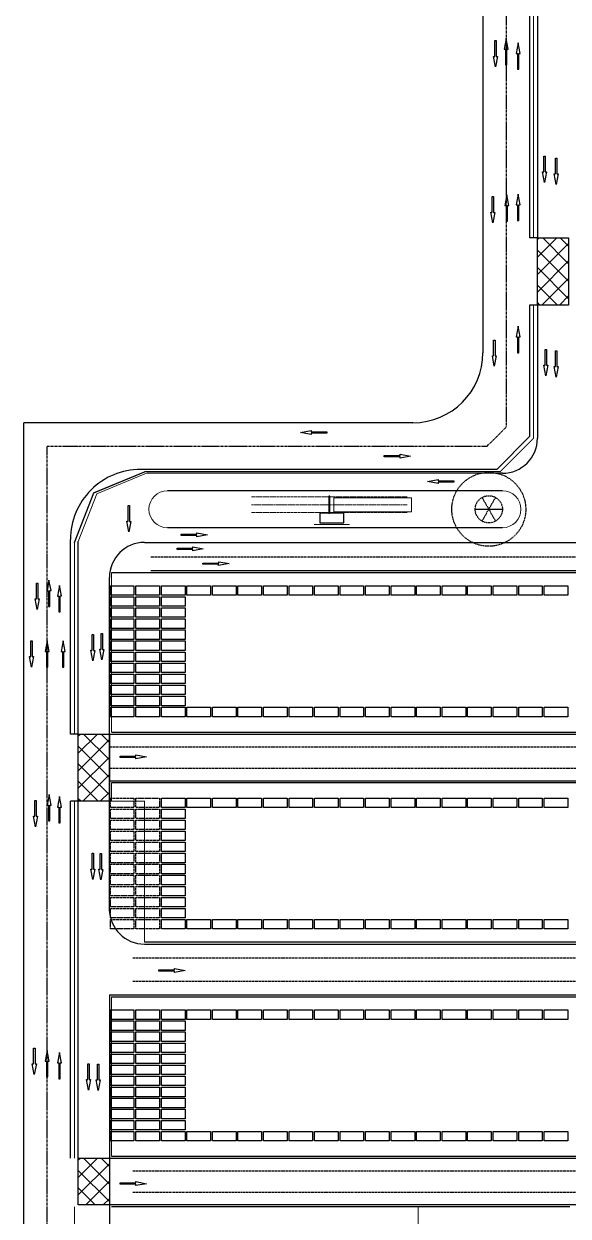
# Model space of a CAD drawing. Header units: millimetres. Extents: x -582 to 479, y -622 to 401.
# Drawn here: x -582.4 to -442.5, y -235.6 to 70.8 of the extents above; entities that cross this region are included whole.
import ezdxf

# ---------------------------------------------------------------- set-up
doc = ezdxf.new("R2010")
doc.units = ezdxf.units.MM
for name, pattern in [('444', [0.3, 0.2, -0.1]), ('CENTER', [50.8, 31.75, -6.35, 6.35, -6.35]), ('DASH', [0.35, 0.25, -0.1]), ('DASHED', [19.05, 12.7, -6.35]), ('DASHED2', [9.525, 6.35, -3.175])]:
    doc.linetypes.add(name, pattern=pattern)
for name, color, linetype in [('0000-佛渡施工图-查验区一期', 7, 'Continuous'), ('0001-佛渡-工艺-方案一-交汇区', 50, 'Continuous'), ('0001-佛渡-工艺-方案一-围网', 40, 'Continuous'), ('0001-佛渡-工艺-方案一-围网(内集卡一侧新增）', 40, 'Continuous'), ('0001-佛渡-平面-方案一-建筑', 6, 'Continuous'), ('0001-佛渡-平面-方案一-风机', 7, 'Continuous'), ('0001-佛渡-平面-方案一道路中心线', 11, 'Continuous'), ('0001-佛渡-平面-方案一道路边界', 7, 'Continuous'), ('ECT', 1, 'Continuous'), ('ICT', 3, 'Continuous'), ('SLOT', 115, 'Continuous')]:
    doc.layers.add(name, color=color, linetype=linetype)
doc.linetypes.add('FENCELINE2', pattern='A,0.25,-0.1,[132,ltypeshp.shx,S=0.1,R=0,X=-0.1,Y=0],-0.1,1', length=1.45)

# ---------------------------------------------------------------- blocks, each defined once
blk = doc.blocks.new('风机基础（假设）')
at = {"layer": '0001-佛渡-平面-方案一-风机', "color": 8, "linetype": 'DASHED2', "ltscale": 0.01}
for p, q in [((30.53, 64.03), (34.03, 57.97)), ((30.53, 57.97), (34.03, 64.03)), ((28.78, 61), (35.78, 61))]:
    blk.add_line(p, q, dxfattribs=at)
for radius in [9.5, 3.5]:
    blk.add_circle((32.28, 61), radius, dxfattribs=at)

msp = doc.modelspace()

# ---------------------------------------------------------------- hatches: boundary and pattern name
at = {"layer": '0001-佛渡-工艺-方案一-交汇区'}
h = msp.add_hatch(dxfattribs=at)
h.set_pattern_fill('ANSI37', color=50, angle=323.0204)
h.set_pattern_definition([(45, (-494.432, 330.5518), (-2.245064, 2.245064), []), (135, (-494.432, 330.5518), (-2.245064, -2.245064), [])])
h.paths.add_polyline_path([(-442.43, -1.45), (-450.43, -1.45), (-450.43, 15.8), (-442.43, 15.8)])
h = msp.add_hatch(dxfattribs=at)
h.set_pattern_fill('ANSI37', color=50, angle=323.0204)
h.set_pattern_definition([(45, (-612.432, 203.0518), (-2.245064, 2.245064), []), (135, (-612.432, 203.0518), (-2.245064, -2.245064), [])])
h.paths.add_polyline_path([(-560.43, -128.95), (-568.43, -128.95), (-568.43, -111.7), (-560.43, -111.7)])
h = msp.add_hatch(dxfattribs=at)
h.set_pattern_fill('ANSI37', color=50, angle=323.0204)
h.set_pattern_definition([(45, (-612.432, 94.0518), (-2.245064, 2.245064), []), (135, (-612.432, 94.0518), (-2.245064, -2.245064), [])])
h.paths.add_polyline_path([(-560.43, -232.7), (-568.43, -232.7), (-568.43, -220.7), (-560.43, -220.7)])

# ---------------------------------------------------------------- linework, layer by layer
at = {"layer": '0000-佛渡施工图-查验区一期', "lineweight": 5}
for p, q in [((-550.93, -44.7), (-563.68, -49.94)), ((-563.68, -49.94), (-568.43, -62.19))]:
    msp.add_line(p, q, dxfattribs=at)
for centre, start, end in [((-545.53, -53.95), 90, 270), ((-459.43, -53.95), 269.999, 89.999)]:
    msp.add_arc(centre, 4.75, start, end, dxfattribs=at)
at = {"layer": '0001-佛渡-工艺-方案一-交汇区'}
for points in [[(-442.43, -1.45), (-450.43, -1.45), (-450.43, 15.8), (-442.43, 15.8)], [(-560.43, -128.95), (-568.43, -128.95), (-568.43, -111.7), (-560.43, -111.7)], [(-560.43, -232.7), (-568.43, -232.7), (-568.43, -220.7), (-560.43, -220.7)]]:
    msp.add_lwpolyline(points, close=True, dxfattribs=at)
at = {"layer": '0001-佛渡-工艺-方案一-围网', "linetype": 'FENCELINE2', "ltscale": 0.25, "const_width": 0.25}
for points in [[(-451.43, 107.55), (-451.43, 15.8)], [(-569.43, -111.7), (-569.43, -62.5), (-564.45, -49.68), (-551.13, -44.2), (-551.13, -44.2), (-459.93, -44.2), (-451.43, -35.7), (-451.43, -18.47), (-451.43, -1.45)], [(-569.43, -220.7), (-569.43, -128.95)], [(-569.43, -233.2), (-569.43, -243.02), (-568.07, -247.48), (-564.45, -250.43), (-506.65, -273.99), (-485.45, -329.2)]]:
    msp.add_lwpolyline(points, dxfattribs=at)
at = {"layer": '0001-佛渡-工艺-方案一-围网', "linetype": 'FENCELINE2', "ltscale": 0.25}
for points in [[(-569.43, -62.5), (-564.45, -49.68), (-551.13, -44.2)], [(-559.93, -111.2), (-421.89, -111.2)], [(-559.93, -220.2), (-422.39, -220.2)], [(-442.06, -233.2), (-559.93, -233.2)]]:
    msp.add_lwpolyline(points, dxfattribs=at)
at = {"layer": '0001-佛渡-工艺-方案一-围网', "linetype": '444', "ltscale": 0.25, "const_width": 0.25}
msp.add_lwpolyline([(-507.85, -57.89), (-498.7, -57.89)], dxfattribs=at)
at = {"layer": '0001-佛渡-工艺-方案一-围网', "linetype": 'FENCELINE2', "ltscale": 0.25, "flags": 128}
msp.add_lwpolyline([(-421.89, -124.2), (-559.93, -124.2)], dxfattribs=at)
at = {"layer": '0001-佛渡-工艺-方案一-围网(内集卡一侧新增）', "linetype": 'FENCELINE2', "ltscale": 0.25, "const_width": 0.25}
for points in [[(-559.93, -111.2), (-559.93, -70.2)], [(-551.43, -165.2), (-551.43, -128.95), (-559.93, -128.95), (-559.93, -124.2)], [(-559.93, -220.2), (-559.93, -179.2)], [(-481.12, -233.2), (-481.12, -274.2)]]:
    msp.add_lwpolyline(points, dxfattribs=at)
at = {"layer": '0001-佛渡-工艺-方案一-围网(内集卡一侧新增）', "linetype": 'FENCELINE2', "ltscale": 0.25}
for points in [[(-559.93, -70.2), (-211.93, -70.2)], [(-211.93, -165.2), (-551.43, -165.2)], [(-559.93, -179.2), (-211.93, -179.2)]]:
    msp.add_lwpolyline(points, dxfattribs=at)
at = {"layer": '0001-佛渡-平面-方案一-建筑'}
msp.add_line((-504.08, -54.95), (-503.78, -54.95), dxfattribs=at)
msp.add_lwpolyline([(-504.08, -50.59), (-504.08, -54.95), (-506.33, -54.95), (-506.33, -57.39), (-500.23, -57.39), (-500.23, -54.95), (-503.78, -54.95), (-503.78, -50.59), (-504.08, -50.59)], dxfattribs=at)
at = {"layer": '0001-佛渡-平面-方案一道路中心线', "color": 11, "linetype": 'CENTER', "ltscale": 0.02}
msp.add_line((-576.43, -253.1), (-576.43, -37.7), dxfattribs=at)
at = {"layer": '0001-佛渡-平面-方案一道路中心线', "color": 11, "linetype": 'DASHED', "ltscale": 0.02}
for p, q in [((-549.83, -66.2), (-211.43, -66.2)), ((-560.43, -114.95), (-207.43, -114.95)), ((-560.43, -120.45), (-207.93, -120.45)), ((-554.43, -169.2), (-214.43, -169.2)), ((-554.43, -175.2), (-214.43, -175.2)), ((-554.43, -223.95), (-207.43, -223.95)), ((-554.43, -229.45), (-207.43, -229.45))]:
    msp.add_line(p, q, dxfattribs=at)
at = {"layer": '0001-佛渡-平面-方案一道路边界'}
for p, q in [((-464.43, 232.24), (-464.43, -13.7)), ((-452.43, 107.55), (-452.43, 15.8)), ((-450.43, 107.55), (-450.43, 15.8)), ((-450.43, 15.8), (-452.43, 15.8)), ((-452.43, -1.45), (-452.43, -35.28)), ((-450.43, -1.45), (-452.43, -1.45)), ((-450.43, -1.45), (-450.43, -26.51)), ((-450.43, -26.01), (-450.43, -35.7)), ((-582.43, -257.14), (-582.43, -31.7)), ((-482.43, -31.7), (-582.43, -31.7)), ((-460.85, -43.7), (-552.43, -43.7)), ((-459.43, -44.7), (-550.93, -44.7)), ((-459.43, -49.2), (-545.53, -49.2)), ((-459.43, -58.7), (-545.53, -58.7)), ((-570.43, -111.7), (-570.43, -61.7)), ((-568.43, -111.7), (-568.43, -62.19)), ((-560.43, -69.2), (-560.43, -69.18)), ((-560.43, -157.2), (-560.43, -71.45)), ((-568.43, -111.7), (-570.43, -111.7)), ((-570.43, -220.7), (-570.43, -128.95)), ((-568.43, -128.95), (-570.43, -128.95)), ((-568.43, -220.7), (-568.43, -128.95)), ((-560.43, -178.7), (-560.43, -238.31)), ((-221.16, -232.7), (-560.43, -232.7))]:
    msp.add_line(p, q, dxfattribs=at)
at = {"layer": '0001-佛渡-平面-方案一道路边界', "color": 11, "linetype": 'CENTER', "ltscale": 0.02}
for p, q in [((-458.43, 107.55), (-458.43, -32.8)), ((-463.33, -37.7), (-458.43, -32.8)), ((-576.43, -37.7), (-463.33, -37.7))]:
    msp.add_line(p, q, dxfattribs=at)
at = {"layer": '0001-佛渡-平面-方案一道路边界', "lineweight": 5}
msp.add_line((-460.85, -43.7), (-452.43, -35.28), dxfattribs=at)
at = {"layer": '0001-佛渡-平面-方案一道路边界', "color": 4, "linetype": 'DASH', "lineweight": 5, "ltscale": 0.5}
for p, q in [((-483.93, -50.77), (-523.93, -50.77)), ((-483.93, -54.77), (-523.93, -54.77))]:
    msp.add_line(p, q, dxfattribs=at)
at = {"layer": '0001-佛渡-平面-方案一道路边界', "color": 4, "linetype": 'CENTER', "lineweight": 5, "ltscale": 0.01}
msp.add_line((-483.93, -52.77), (-523.93, -52.77), dxfattribs=at)
at = {"layer": '0001-佛渡-平面-方案一道路边界', "color": 7}
for p, q in [((-551.43, -62.45), (-211.43, -62.45)), ((-549.83, -69.7), (-211.43, -69.7)), ((-560.43, -111.7), (-211.43, -111.7)), ((-560.43, -123.7), (-221.16, -123.7)), ((-551.43, -165.7), (-211.43, -165.7)), ((-560.43, -178.7), (-211.43, -178.7)), ((-560.43, -220.7), (-211.43, -220.7))]:
    msp.add_line(p, q, dxfattribs=at)
at = {"layer": '0001-佛渡-平面-方案一道路边界', "color": 4, "lineweight": 5}
msp.add_lwpolyline([(-502.78, -54.57), (-482.78, -54.57), (-482.78, -50.97), (-502.78, -50.97), (-502.78, -54.57)], dxfattribs=at)
at = {"layer": '0001-佛渡-平面-方案一道路边界'}
for centre, radius, start, end in [((-482.43, -13.7), 18, 270, 0), ((-459.43, -35.7), 9, 270, 0), ((-552.43, -61.7), 18, 89.9995, 180), ((-551.43, -71.45), 9, 90, 180), ((-551.43, -156.7), 9, 180, 270)]:
    msp.add_arc(centre, radius, start, end, dxfattribs=at)
at = {"layer": 'ECT', "color": 1}
for points in [[(-461.04, 66.49), (-461.04, 62.45), (-460.7, 62.45), (-461.22, 59.72), (-461.73, 62.45), (-461.39, 62.45), (-461.39, 66.49), (-461.04, 66.49)], [(-458.3, 60.27), (-458.3, 64.32), (-457.96, 64.32), (-458.48, 67.04), (-458.99, 64.31), (-458.64, 64.31), (-458.64, 60.27), (-458.3, 60.27)], [(-455.21, 59.17), (-455.21, 63.22), (-454.87, 63.22), (-455.39, 65.94), (-455.9, 63.21), (-455.56, 63.21), (-455.56, 59.17), (-455.21, 59.17)], [(-461.73, 26.41), (-461.73, 22.36), (-461.39, 22.36), (-461.91, 19.64), (-462.42, 22.37), (-462.07, 22.37), (-462.07, 26.41), (-461.73, 26.41)], [(-458.13, 20.08), (-458.13, 24.12), (-457.79, 24.12), (-458.31, 26.84), (-458.82, 24.11), (-458.48, 24.11), (-458.48, 20.08), (-458.13, 20.08)], [(-455.21, 20.24), (-455.21, 24.29), (-454.87, 24.29), (-455.39, 27.01), (-455.9, 24.28), (-455.56, 24.28), (-455.56, 20.24), (-455.21, 20.24)], [(-455.21, -13.7), (-455.21, -9.66), (-454.87, -9.66), (-455.39, -6.93), (-455.9, -9.66), (-455.56, -9.66), (-455.56, -13.7), (-455.21, -13.7)], [(-461.33, -10.45), (-461.33, -14.49), (-461, -14.49), (-461.51, -17.21), (-462.02, -14.48), (-461.68, -14.48), (-461.68, -10.45), (-461.33, -10.45)], [(-504.57, -34.36), (-508.62, -34.36), (-508.62, -34.7), (-511.34, -34.18), (-508.61, -33.67), (-508.61, -34.02), (-504.57, -34.02), (-504.57, -34.36)], [(-489.79, -40.13), (-485.74, -40.13), (-485.74, -39.79), (-483.02, -40.31), (-485.75, -40.82), (-485.75, -40.47), (-489.79, -40.47), (-489.79, -40.13)], [(-578.82, -72.89), (-578.82, -76.93), (-578.48, -76.93), (-579, -79.66), (-579.5, -76.92), (-579.16, -76.92), (-579.16, -72.89), (-578.82, -72.89)], [(-575.79, -78.9), (-575.79, -74.85), (-575.45, -74.85), (-575.97, -72.13), (-576.48, -74.86), (-576.13, -74.86), (-576.13, -78.9), (-575.79, -78.9)], [(-573.07, -80.27), (-573.07, -76.22), (-572.73, -76.22), (-573.25, -73.5), (-573.76, -76.23), (-573.41, -76.23), (-573.41, -80.27), (-573.07, -80.27)], [(-580.27, -87.73), (-580.27, -91.78), (-579.93, -91.78), (-580.45, -94.5), (-580.96, -91.77), (-580.62, -91.77), (-580.62, -87.73), (-580.27, -87.73)], [(-576.26, -94.5), (-576.26, -90.45), (-575.93, -90.45), (-576.44, -87.73), (-576.95, -90.46), (-576.61, -90.46), (-576.61, -94.5), (-576.26, -94.5)], [(-572.12, -94.5), (-572.12, -90.45), (-571.79, -90.45), (-572.3, -87.73), (-572.81, -90.46), (-572.47, -90.46), (-572.47, -94.5), (-572.12, -94.5)], [(-557.65, -117.41), (-553.61, -117.41), (-553.61, -117.07), (-550.89, -117.58), (-553.62, -118.09), (-553.62, -117.75), (-557.65, -117.75), (-557.65, -117.41)], [(-575.78, -134.04), (-575.78, -130), (-575.44, -130), (-575.96, -127.27), (-576.47, -130.01), (-576.12, -130.01), (-576.12, -134.04), (-575.78, -134.04)], [(-573.07, -134.56), (-573.07, -130.51), (-572.73, -130.51), (-573.25, -127.79), (-573.76, -130.52), (-573.41, -130.52), (-573.41, -134.56), (-573.07, -134.56)], [(-579.28, -128.81), (-579.28, -132.85), (-578.94, -132.85), (-579.46, -135.57), (-579.97, -132.84), (-579.62, -132.84), (-579.62, -128.81), (-579.28, -128.81)], [(-579.56, -192.44), (-579.56, -196.49), (-579.22, -196.49), (-579.74, -199.21), (-580.25, -196.48), (-579.91, -196.48), (-579.91, -192.44), (-579.56, -192.44)], [(-576.3, -199.8), (-576.3, -195.75), (-575.96, -195.75), (-576.48, -193.03), (-576.99, -195.76), (-576.64, -195.76), (-576.64, -199.8), (-576.3, -199.8)], [(-573.07, -200.27), (-573.07, -196.23), (-572.73, -196.23), (-573.25, -193.5), (-573.76, -196.23), (-573.41, -196.23), (-573.41, -200.27), (-573.07, -200.27)], [(-557.65, -227.07), (-553.61, -227.07), (-553.61, -226.73), (-550.89, -227.25), (-553.62, -227.76), (-553.62, -227.41), (-557.65, -227.41), (-557.65, -227.07)]]:
    msp.add_lwpolyline(points, dxfattribs=at)
at = {"layer": 'ICT', "color": 3}
for points in [[(-448.41, 36.82), (-448.41, 32.78), (-448.08, 32.78), (-448.59, 30.05), (-449.1, 32.78), (-448.76, 32.78), (-448.76, 36.82), (-448.41, 36.82)], [(-445.42, 36.28), (-445.42, 32.24), (-445.08, 32.24), (-445.59, 29.51), (-446.1, 32.25), (-445.76, 32.25), (-445.76, 36.28), (-445.42, 36.28)], [(-448.1, -12.85), (-448.1, -16.9), (-447.76, -16.9), (-448.28, -19.62), (-448.79, -16.89), (-448.44, -16.89), (-448.44, -12.85), (-448.1, -12.85)], [(-445.42, -13.2), (-445.42, -17.24), (-445.08, -17.24), (-445.59, -19.97), (-446.1, -17.23), (-445.76, -17.23), (-445.76, -13.2), (-445.42, -13.2)], [(-471.9, -46.95), (-475.94, -46.95), (-475.94, -47.29), (-478.67, -46.77), (-475.94, -46.26), (-475.94, -46.6), (-471.9, -46.6), (-471.9, -46.95)], [(-555.3, -53.01), (-555.3, -57.05), (-554.96, -57.05), (-555.48, -59.78), (-555.98, -57.04), (-555.64, -57.04), (-555.64, -53.01), (-555.3, -53.01)], [(-542, -60.33), (-537.95, -60.33), (-537.95, -60), (-535.23, -60.51), (-537.96, -61.02), (-537.96, -60.68), (-542, -60.68), (-542, -60.33)], [(-543.06, -63.96), (-539.02, -63.96), (-539.02, -63.63), (-536.3, -64.14), (-539.03, -64.65), (-539.03, -64.31), (-543.06, -64.31), (-543.06, -63.96)], [(-536.4, -67.75), (-532.35, -67.75), (-532.35, -67.41), (-529.63, -67.92), (-532.36, -68.43), (-532.36, -68.09), (-536.4, -68.09), (-536.4, -67.75)], [(-564.52, -86.15), (-564.52, -90.2), (-564.18, -90.2), (-564.7, -92.92), (-565.21, -90.19), (-564.86, -90.19), (-564.86, -86.15), (-564.52, -86.15)], [(-562.21, -85.89), (-562.21, -89.94), (-561.87, -89.94), (-562.39, -92.66), (-562.9, -89.93), (-562.56, -89.93), (-562.56, -85.89), (-562.21, -85.89)], [(-564.52, -142.35), (-564.52, -146.4), (-564.18, -146.4), (-564.7, -149.12), (-565.21, -146.39), (-564.86, -146.39), (-564.86, -142.35), (-564.52, -142.35)], [(-562.43, -142.44), (-562.43, -146.48), (-562.1, -146.48), (-562.61, -149.21), (-563.12, -146.47), (-562.78, -146.47), (-562.78, -142.44), (-562.43, -142.44)], [(-547.76, -172.29), (-543.72, -172.29), (-543.72, -171.95), (-540.99, -172.47), (-543.72, -172.98), (-543.72, -172.63), (-547.76, -172.63), (-547.76, -172.29)], [(-565.6, -196.45), (-565.6, -200.49), (-565.27, -200.49), (-565.78, -203.22), (-566.29, -200.48), (-565.95, -200.48), (-565.95, -196.45), (-565.6, -196.45)], [(-563.18, -196.53), (-563.18, -200.58), (-562.85, -200.58), (-563.36, -203.3), (-563.87, -200.57), (-563.53, -200.57), (-563.53, -196.53), (-563.18, -196.53)]]:
    msp.add_lwpolyline(points, dxfattribs=at)
at = {"layer": 'SLOT', "color": 8, "ltscale": 0.25, "flags": 128}
for points in [[(-560.18, -73.6), (-554.12, -73.6), (-554.12, -76.04), (-560.18, -76.04)], [(-560.18, -76.44), (-554.12, -76.44), (-554.12, -78.87), (-560.18, -78.87)], [(-553.62, -73.6), (-547.56, -73.6), (-547.56, -76.04), (-553.62, -76.04)], [(-553.62, -76.44), (-547.56, -76.44), (-547.56, -78.87), (-553.62, -78.87)], [(-560.18, -79.27), (-554.12, -79.27), (-554.12, -81.71), (-560.18, -81.71)], [(-553.62, -79.27), (-547.56, -79.27), (-547.56, -81.71), (-553.62, -81.71)], [(-560.18, -82.11), (-554.12, -82.11), (-554.12, -84.55), (-560.18, -84.55)], [(-553.62, -82.11), (-547.56, -82.11), (-547.56, -84.55), (-553.62, -84.55)], [(-560.18, -84.95), (-554.12, -84.95), (-554.12, -87.39), (-560.18, -87.39)], [(-553.62, -84.95), (-547.56, -84.95), (-547.56, -87.39), (-553.62, -87.39)], [(-560.18, -87.79), (-554.12, -87.79), (-554.12, -90.23), (-560.18, -90.23)], [(-553.62, -87.79), (-547.56, -87.79), (-547.56, -90.23), (-553.62, -90.23)], [(-560.18, -90.63), (-554.12, -90.63), (-554.12, -93.06), (-560.18, -93.06)], [(-553.62, -90.63), (-547.56, -90.63), (-547.56, -93.06), (-553.62, -93.06)], [(-560.18, -93.46), (-554.12, -93.46), (-554.12, -95.9), (-560.18, -95.9)], [(-553.62, -93.46), (-547.56, -93.46), (-547.56, -95.9), (-553.62, -95.9)], [(-560.18, -96.3), (-554.12, -96.3), (-554.12, -98.74), (-560.18, -98.74)], [(-553.62, -96.3), (-547.56, -96.3), (-547.56, -98.74), (-553.62, -98.74)], [(-560.18, -99.14), (-554.12, -99.14), (-554.12, -101.58), (-560.18, -101.58)], [(-553.62, -99.14), (-547.56, -99.14), (-547.56, -101.58), (-553.62, -101.58)], [(-560.18, -101.98), (-554.12, -101.98), (-554.12, -104.42), (-560.18, -104.42)], [(-553.62, -101.98), (-547.56, -101.98), (-547.56, -104.42), (-553.62, -104.42)], [(-560.18, -104.82), (-554.12, -104.82), (-554.12, -107.25), (-560.18, -107.25)], [(-553.62, -104.82), (-547.56, -104.82), (-547.56, -107.25), (-553.62, -107.25)], [(-560.18, -182.6), (-554.12, -182.6), (-554.12, -185.04), (-560.18, -185.04)], [(-553.62, -182.6), (-547.56, -182.6), (-547.56, -185.04), (-553.62, -185.04)], [(-560.18, -185.44), (-554.12, -185.44), (-554.12, -187.87), (-560.18, -187.87)], [(-553.62, -185.44), (-547.56, -185.44), (-547.56, -187.87), (-553.62, -187.87)], [(-560.18, -188.27), (-554.12, -188.27), (-554.12, -190.71), (-560.18, -190.71)], [(-553.62, -188.27), (-547.56, -188.27), (-547.56, -190.71), (-553.62, -190.71)], [(-560.18, -191.11), (-554.12, -191.11), (-554.12, -193.55), (-560.18, -193.55)], [(-553.62, -191.11), (-547.56, -191.11), (-547.56, -193.55), (-553.62, -193.55)], [(-560.18, -193.95), (-554.12, -193.95), (-554.12, -196.39), (-560.18, -196.39)], [(-553.62, -193.95), (-547.56, -193.95), (-547.56, -196.39), (-553.62, -196.39)], [(-560.18, -196.79), (-554.12, -196.79), (-554.12, -199.23), (-560.18, -199.23)], [(-553.62, -196.79), (-547.56, -196.79), (-547.56, -199.23), (-553.62, -199.23)], [(-560.18, -199.63), (-554.12, -199.63), (-554.12, -202.06), (-560.18, -202.06)], [(-553.62, -199.63), (-547.56, -199.63), (-547.56, -202.06), (-553.62, -202.06)], [(-560.18, -202.46), (-554.12, -202.46), (-554.12, -204.9), (-560.18, -204.9)], [(-553.62, -202.46), (-547.56, -202.46), (-547.56, -204.9), (-553.62, -204.9)], [(-560.18, -205.3), (-554.12, -205.3), (-554.12, -207.74), (-560.18, -207.74)], [(-560.18, -208.14), (-554.12, -208.14), (-554.12, -210.58), (-560.18, -210.58)], [(-553.62, -205.3), (-547.56, -205.3), (-547.56, -207.74), (-553.62, -207.74)], [(-553.62, -208.14), (-547.56, -208.14), (-547.56, -210.58), (-553.62, -210.58)], [(-560.18, -210.98), (-554.12, -210.98), (-554.12, -213.42), (-560.18, -213.42)], [(-553.62, -210.98), (-547.56, -210.98), (-547.56, -213.42), (-553.62, -213.42)], [(-560.18, -213.82), (-554.12, -213.82), (-554.12, -216.25), (-560.18, -216.25)], [(-553.62, -213.82), (-547.56, -213.82), (-547.56, -216.25), (-553.62, -216.25)]]:
    msp.add_lwpolyline(points, close=True, dxfattribs=at)
at = {"layer": 'SLOT', "color": 115, "flags": 128}
for points in [[(-547.06, -73.6), (-541.01, -73.6), (-541.01, -76.04), (-547.06, -76.04)], [(-547.06, -76.44), (-541.01, -76.44), (-541.01, -78.87), (-547.06, -78.87)], [(-540.51, -73.6), (-534.45, -73.6), (-534.45, -76.04), (-540.51, -76.04)], [(-533.95, -73.6), (-527.89, -73.6), (-527.89, -76.04), (-533.95, -76.04)], [(-527.39, -73.6), (-521.33, -73.6), (-521.33, -76.04), (-527.39, -76.04)], [(-520.83, -73.6), (-514.77, -73.6), (-514.77, -76.04), (-520.83, -76.04)], [(-514.27, -73.6), (-508.22, -73.6), (-508.22, -76.04), (-514.27, -76.04)], [(-507.72, -73.6), (-501.66, -73.6), (-501.66, -76.04), (-507.72, -76.04)], [(-501.16, -73.6), (-495.1, -73.6), (-495.1, -76.04), (-501.16, -76.04)], [(-494.6, -73.6), (-488.54, -73.6), (-488.54, -76.04), (-494.6, -76.04)], [(-488.04, -73.6), (-481.98, -73.6), (-481.98, -76.04), (-488.04, -76.04)], [(-481.48, -73.6), (-475.43, -73.6), (-475.43, -76.04), (-481.48, -76.04)], [(-474.93, -73.6), (-468.87, -73.6), (-468.87, -76.04), (-474.93, -76.04)], [(-468.37, -73.6), (-462.31, -73.6), (-462.31, -76.04), (-468.37, -76.04)], [(-461.81, -73.6), (-455.75, -73.6), (-455.75, -76.04), (-461.81, -76.04)], [(-455.25, -73.6), (-449.19, -73.6), (-449.19, -76.04), (-455.25, -76.04)], [(-448.69, -73.6), (-442.64, -73.6), (-442.64, -76.04), (-448.69, -76.04)], [(-547.06, -79.27), (-541.01, -79.27), (-541.01, -81.71), (-547.06, -81.71)], [(-547.06, -82.11), (-541.01, -82.11), (-541.01, -84.55), (-547.06, -84.55)], [(-547.06, -84.95), (-541.01, -84.95), (-541.01, -87.39), (-547.06, -87.39)], [(-547.06, -87.79), (-541.01, -87.79), (-541.01, -90.23), (-547.06, -90.23)], [(-547.06, -90.63), (-541.01, -90.63), (-541.01, -93.06), (-547.06, -93.06)], [(-547.06, -93.46), (-541.01, -93.46), (-541.01, -95.9), (-547.06, -95.9)], [(-547.06, -96.3), (-541.01, -96.3), (-541.01, -98.74), (-547.06, -98.74)], [(-547.06, -99.14), (-541.01, -99.14), (-541.01, -101.58), (-547.06, -101.58)], [(-547.06, -101.98), (-541.01, -101.98), (-541.01, -104.42), (-547.06, -104.42)], [(-547.06, -104.82), (-541.01, -104.82), (-541.01, -107.25), (-547.06, -107.25)], [(-540.51, -104.82), (-534.45, -104.82), (-534.45, -107.25), (-540.51, -107.25)], [(-533.95, -104.82), (-527.89, -104.82), (-527.89, -107.25), (-533.95, -107.25)], [(-527.39, -104.82), (-521.33, -104.82), (-521.33, -107.25), (-527.39, -107.25)], [(-520.83, -104.82), (-514.77, -104.82), (-514.77, -107.25), (-520.83, -107.25)], [(-514.27, -104.82), (-508.22, -104.82), (-508.22, -107.25), (-514.27, -107.25)], [(-507.72, -104.82), (-501.66, -104.82), (-501.66, -107.25), (-507.72, -107.25)], [(-501.16, -104.82), (-495.1, -104.82), (-495.1, -107.25), (-501.16, -107.25)], [(-494.6, -104.82), (-488.54, -104.82), (-488.54, -107.25), (-494.6, -107.25)], [(-488.04, -104.82), (-481.98, -104.82), (-481.98, -107.25), (-488.04, -107.25)], [(-481.48, -104.82), (-475.43, -104.82), (-475.43, -107.25), (-481.48, -107.25)], [(-474.93, -104.82), (-468.87, -104.82), (-468.87, -107.25), (-474.93, -107.25)], [(-468.37, -104.82), (-462.31, -104.82), (-462.31, -107.25), (-468.37, -107.25)], [(-461.81, -104.82), (-455.75, -104.82), (-455.75, -107.25), (-461.81, -107.25)], [(-455.25, -104.82), (-449.19, -104.82), (-449.19, -107.25), (-455.25, -107.25)], [(-448.69, -104.82), (-442.64, -104.82), (-442.64, -107.25), (-448.69, -107.25)], [(-547.06, -128.14), (-541.01, -128.14), (-541.01, -130.58), (-547.06, -130.58)], [(-540.51, -128.14), (-534.45, -128.14), (-534.45, -130.58), (-540.51, -130.58)], [(-533.95, -128.14), (-527.89, -128.14), (-527.89, -130.58), (-533.95, -130.58)], [(-527.39, -128.14), (-521.33, -128.14), (-521.33, -130.58), (-527.39, -130.58)], [(-520.83, -128.14), (-514.77, -128.14), (-514.77, -130.58), (-520.83, -130.58)], [(-514.27, -128.14), (-508.22, -128.14), (-508.22, -130.58), (-514.27, -130.58)], [(-507.72, -128.14), (-501.66, -128.14), (-501.66, -130.58), (-507.72, -130.58)], [(-501.16, -128.14), (-495.1, -128.14), (-495.1, -130.58), (-501.16, -130.58)], [(-494.6, -128.14), (-488.54, -128.14), (-488.54, -130.58), (-494.6, -130.58)], [(-488.04, -128.14), (-481.98, -128.14), (-481.98, -130.58), (-488.04, -130.58)], [(-481.48, -128.14), (-475.43, -128.14), (-475.43, -130.58), (-481.48, -130.58)], [(-474.93, -128.14), (-468.87, -128.14), (-468.87, -130.58), (-474.93, -130.58)], [(-468.37, -128.14), (-462.31, -128.14), (-462.31, -130.58), (-468.37, -130.58)], [(-461.81, -128.14), (-455.75, -128.14), (-455.75, -130.58), (-461.81, -130.58)], [(-455.25, -128.14), (-449.19, -128.14), (-449.19, -130.58), (-455.25, -130.58)], [(-448.69, -128.14), (-442.64, -128.14), (-442.64, -130.58), (-448.69, -130.58)], [(-547.06, -130.98), (-541.01, -130.98), (-541.01, -133.42), (-547.06, -133.42)], [(-547.06, -133.82), (-541.01, -133.82), (-541.01, -136.26), (-547.06, -136.26)], [(-547.06, -136.66), (-541.01, -136.66), (-541.01, -139.09), (-547.06, -139.09)], [(-547.06, -139.49), (-541.01, -139.49), (-541.01, -141.93), (-547.06, -141.93)], [(-547.06, -142.33), (-541.01, -142.33), (-541.01, -144.77), (-547.06, -144.77)], [(-547.06, -145.17), (-541.01, -145.17), (-541.01, -147.61), (-547.06, -147.61)], [(-547.06, -148.01), (-541.01, -148.01), (-541.01, -150.45), (-547.06, -150.45)], [(-547.06, -150.85), (-541.01, -150.85), (-541.01, -153.28), (-547.06, -153.28)], [(-547.06, -153.68), (-541.01, -153.68), (-541.01, -156.12), (-547.06, -156.12)], [(-547.06, -156.52), (-541.01, -156.52), (-541.01, -158.96), (-547.06, -158.96)], [(-547.06, -159.36), (-541.01, -159.36), (-541.01, -161.8), (-547.06, -161.8)], [(-540.51, -159.36), (-534.45, -159.36), (-534.45, -161.8), (-540.51, -161.8)], [(-533.95, -159.36), (-527.89, -159.36), (-527.89, -161.8), (-533.95, -161.8)], [(-527.39, -159.36), (-521.33, -159.36), (-521.33, -161.8), (-527.39, -161.8)], [(-520.83, -159.36), (-514.77, -159.36), (-514.77, -161.8), (-520.83, -161.8)], [(-514.27, -159.36), (-508.22, -159.36), (-508.22, -161.8), (-514.27, -161.8)], [(-507.72, -159.36), (-501.66, -159.36), (-501.66, -161.8), (-507.72, -161.8)], [(-501.16, -159.36), (-495.1, -159.36), (-495.1, -161.8), (-501.16, -161.8)], [(-494.6, -159.36), (-488.54, -159.36), (-488.54, -161.8), (-494.6, -161.8)], [(-488.04, -159.36), (-481.98, -159.36), (-481.98, -161.8), (-488.04, -161.8)], [(-481.48, -159.36), (-475.43, -159.36), (-475.43, -161.8), (-481.48, -161.8)], [(-474.93, -159.36), (-468.87, -159.36), (-468.87, -161.8), (-474.93, -161.8)], [(-468.37, -159.36), (-462.31, -159.36), (-462.31, -161.8), (-468.37, -161.8)], [(-461.81, -159.36), (-455.75, -159.36), (-455.75, -161.8), (-461.81, -161.8)], [(-455.25, -159.36), (-449.19, -159.36), (-449.19, -161.8), (-455.25, -161.8)], [(-448.69, -159.36), (-442.64, -159.36), (-442.64, -161.8), (-448.69, -161.8)], [(-547.06, -182.6), (-541.01, -182.6), (-541.01, -185.04), (-547.06, -185.04)], [(-540.51, -182.6), (-534.45, -182.6), (-534.45, -185.04), (-540.51, -185.04)], [(-533.95, -182.6), (-527.89, -182.6), (-527.89, -185.04), (-533.95, -185.04)], [(-527.39, -182.6), (-521.33, -182.6), (-521.33, -185.04), (-527.39, -185.04)], [(-520.83, -182.6), (-514.77, -182.6), (-514.77, -185.04), (-520.83, -185.04)], [(-514.27, -182.6), (-508.22, -182.6), (-508.22, -185.04), (-514.27, -185.04)], [(-507.72, -182.6), (-501.66, -182.6), (-501.66, -185.04), (-507.72, -185.04)], [(-501.16, -182.6), (-495.1, -182.6), (-495.1, -185.04), (-501.16, -185.04)], [(-494.6, -182.6), (-488.54, -182.6), (-488.54, -185.04), (-494.6, -185.04)], [(-488.04, -182.6), (-481.98, -182.6), (-481.98, -185.04), (-488.04, -185.04)], [(-481.48, -182.6), (-475.43, -182.6), (-475.43, -185.04), (-481.48, -185.04)], [(-474.93, -182.6), (-468.87, -182.6), (-468.87, -185.04), (-474.93, -185.04)], [(-468.37, -182.6), (-462.31, -182.6), (-462.31, -185.04), (-468.37, -185.04)], [(-461.81, -182.6), (-455.75, -182.6), (-455.75, -185.04), (-461.81, -185.04)], [(-455.25, -182.6), (-449.19, -182.6), (-449.19, -185.04), (-455.25, -185.04)], [(-448.69, -182.6), (-442.64, -182.6), (-442.64, -185.04), (-448.69, -185.04)], [(-547.06, -185.44), (-541.01, -185.44), (-541.01, -187.87), (-547.06, -187.87)], [(-547.06, -188.27), (-541.01, -188.27), (-541.01, -190.71), (-547.06, -190.71)], [(-547.06, -191.11), (-541.01, -191.11), (-541.01, -193.55), (-547.06, -193.55)], [(-547.06, -193.95), (-541.01, -193.95), (-541.01, -196.39), (-547.06, -196.39)], [(-547.06, -196.79), (-541.01, -196.79), (-541.01, -199.23), (-547.06, -199.23)], [(-547.06, -199.63), (-541.01, -199.63), (-541.01, -202.06), (-547.06, -202.06)], [(-547.06, -202.46), (-541.01, -202.46), (-541.01, -204.9), (-547.06, -204.9)], [(-547.06, -205.3), (-541.01, -205.3), (-541.01, -207.74), (-547.06, -207.74)], [(-547.06, -208.14), (-541.01, -208.14), (-541.01, -210.58), (-547.06, -210.58)], [(-547.06, -210.98), (-541.01, -210.98), (-541.01, -213.42), (-547.06, -213.42)], [(-547.06, -213.82), (-541.01, -213.82), (-541.01, -216.25), (-547.06, -216.25)], [(-540.51, -213.82), (-534.45, -213.82), (-534.45, -216.25), (-540.51, -216.25)], [(-533.95, -213.82), (-527.89, -213.82), (-527.89, -216.25), (-533.95, -216.25)], [(-527.39, -213.82), (-521.33, -213.82), (-521.33, -216.25), (-527.39, -216.25)], [(-520.83, -213.82), (-514.77, -213.82), (-514.77, -216.25), (-520.83, -216.25)], [(-514.27, -213.82), (-508.22, -213.82), (-508.22, -216.25), (-514.27, -216.25)], [(-507.72, -213.82), (-501.66, -213.82), (-501.66, -216.25), (-507.72, -216.25)], [(-501.16, -213.82), (-495.1, -213.82), (-495.1, -216.25), (-501.16, -216.25)], [(-494.6, -213.82), (-488.54, -213.82), (-488.54, -216.25), (-494.6, -216.25)], [(-488.04, -213.82), (-481.98, -213.82), (-481.98, -216.25), (-488.04, -216.25)], [(-481.48, -213.82), (-475.43, -213.82), (-475.43, -216.25), (-481.48, -216.25)], [(-474.93, -213.82), (-468.87, -213.82), (-468.87, -216.25), (-474.93, -216.25)], [(-468.37, -213.82), (-462.31, -213.82), (-462.31, -216.25), (-468.37, -216.25)], [(-461.81, -213.82), (-455.75, -213.82), (-455.75, -216.25), (-461.81, -216.25)], [(-455.25, -213.82), (-449.19, -213.82), (-449.19, -216.25), (-455.25, -216.25)], [(-448.69, -213.82), (-442.64, -213.82), (-442.64, -216.25), (-448.69, -216.25)]]:
    msp.add_lwpolyline(points, close=True, dxfattribs=at)
at = {"layer": 'SLOT', "color": 8, "linetype": 'DASH', "ltscale": 0.5, "flags": 128}
for points in [[(-560.18, -128.14), (-554.12, -128.14), (-554.12, -130.58), (-560.18, -130.58)], [(-553.62, -128.14), (-547.56, -128.14), (-547.56, -130.58), (-553.62, -130.58)], [(-560.18, -130.98), (-554.12, -130.98), (-554.12, -133.42), (-560.18, -133.42)], [(-553.62, -130.98), (-547.56, -130.98), (-547.56, -133.42), (-553.62, -133.42)], [(-560.18, -133.82), (-554.12, -133.82), (-554.12, -136.26), (-560.18, -136.26)], [(-553.62, -133.82), (-547.56, -133.82), (-547.56, -136.26), (-553.62, -136.26)], [(-560.18, -136.66), (-554.12, -136.66), (-554.12, -139.09), (-560.18, -139.09)], [(-553.62, -136.66), (-547.56, -136.66), (-547.56, -139.09), (-553.62, -139.09)], [(-560.18, -139.49), (-554.12, -139.49), (-554.12, -141.93), (-560.18, -141.93)], [(-553.62, -139.49), (-547.56, -139.49), (-547.56, -141.93), (-553.62, -141.93)], [(-560.18, -142.33), (-554.12, -142.33), (-554.12, -144.77), (-560.18, -144.77)], [(-553.62, -142.33), (-547.56, -142.33), (-547.56, -144.77), (-553.62, -144.77)], [(-560.18, -145.17), (-554.12, -145.17), (-554.12, -147.61), (-560.18, -147.61)], [(-553.62, -145.17), (-547.56, -145.17), (-547.56, -147.61), (-553.62, -147.61)], [(-560.18, -148.01), (-554.12, -148.01), (-554.12, -150.45), (-560.18, -150.45)], [(-553.62, -148.01), (-547.56, -148.01), (-547.56, -150.45), (-553.62, -150.45)], [(-560.18, -150.85), (-554.12, -150.85), (-554.12, -153.28), (-560.18, -153.28)], [(-553.62, -150.85), (-547.56, -150.85), (-547.56, -153.28), (-553.62, -153.28)], [(-560.18, -153.68), (-554.12, -153.68), (-554.12, -156.12), (-560.18, -156.12)], [(-553.62, -153.68), (-547.56, -153.68), (-547.56, -156.12), (-553.62, -156.12)], [(-560.18, -156.52), (-554.12, -156.52), (-554.12, -158.96), (-560.18, -158.96)], [(-553.62, -156.52), (-547.56, -156.52), (-547.56, -158.96), (-553.62, -158.96)], [(-560.18, -159.36), (-554.12, -159.36), (-554.12, -161.8), (-560.18, -161.8)], [(-553.62, -159.36), (-547.56, -159.36), (-547.56, -161.8), (-553.62, -161.8)]]:
    msp.add_lwpolyline(points, close=True, dxfattribs=at)

# ---------------------------------------------------------------- block references
at = {"layer": '0001-佛渡-平面-方案一-风机'}
msp.add_blockref('风机基础（假设）', (-495.21, -114.95), dxfattribs=at)

doc.saveas('drawing.dxf')
